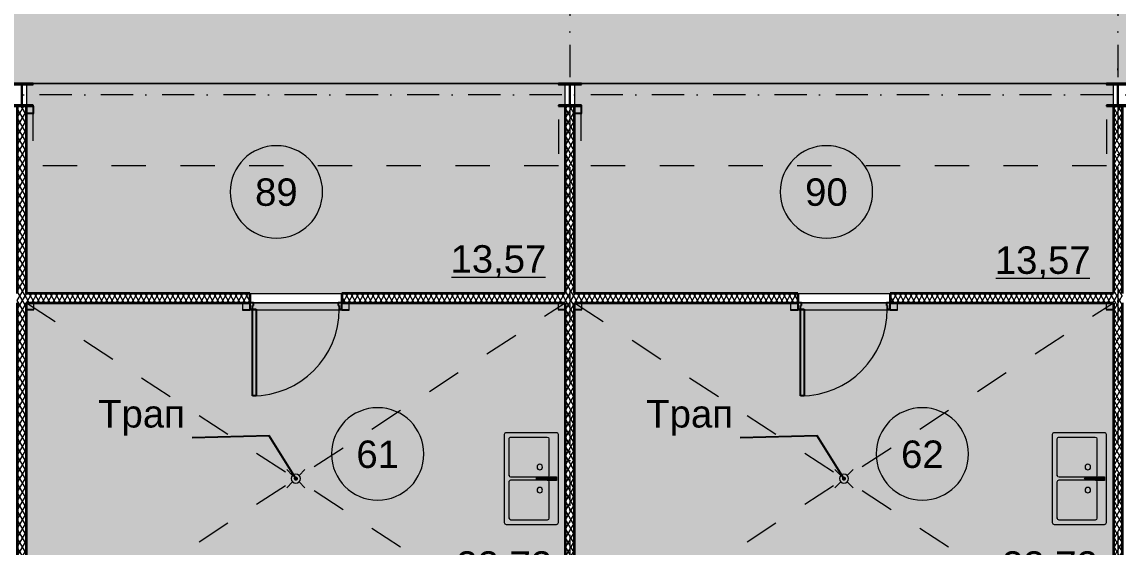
# Model space of a CAD drawing. Header units: millimetres. Extents: x -10605 to 104127, y -15987 to 52426.
# Drawn here: x 76001 to 88001, y 13050 to 18799 of the extents above; entities that cross this region are included whole.
import ezdxf
from ezdxf.enums import TextEntityAlignment as Align

# ---------------------------------------------------------------- set-up
doc = ezdxf.new("R2010")
doc.units = ezdxf.units.MM
doc.header["$MEASUREMENT"] = 0
for name, pattern in [('Dot & Dashed', [670.277762, 352.777767, -176.388884, 0, -141.111112]), ('roto_dd', [752.592, 376.296, -376.296]), ('Крупный пунктир', [634.99999, 0, -634.99999])]:
    doc.linetypes.add(name, pattern=pattern)
for name, color, linetype in [('Двери Archicad', 7, 'Continuous'), ('Зоны', 7, 'Continuous'), ('Металлический каркас здания', 7, 'Continuous'), ('Оси', 7, 'Continuous'), ('Стены', 7, 'Continuous')]:
    doc.layers.add(name, color=color, linetype=linetype)
for name, color, linetype, lineweight in [('Двери Archicad_Ном._пера__3', 7, 'Continuous', 0), ('Двери Archicad_Ном._пера__97', 7, 'Continuous', 35), ('Двери Archicad_Ном._пера__98', 7, 'Continuous', 25), ('Зоны_Ном._пера__38', 171, 'Continuous', 20), ('Зоны_Ном._пера__91', 255, 'Continuous', 0), ('Мебель и  оборудование_Ном._пера__200', 7, 'Continuous', 0), ('Мебель и  оборудование_Ном._пера__99', 7, 'Continuous', 15), ('Металлический каркас здания_Ном._пера__98', 7, 'Continuous', 25), ('Металлический каркас здания_Ном._пера__99', 7, 'Continuous', 15), ('Оси_Ном._пера__200', 7, 'Continuous', 0), ('Паспорта Зон Archicad_Ном._пера__100', 7, 'Continuous', 9), ('Сантехника_Ном._пера__99', 7, 'Continuous', 15), ('Стены _Ном._пера__97', 7, 'Continuous', 35)]:
    doc.layers.add(name, color=color, linetype=linetype, lineweight=lineweight)
doc.layers.add('Зоны_Ном._пера__2', color=7, linetype='Continuous', lineweight=0, true_color=0xc2747474)
doc.styles.add('РЎР“Р•РќР•Р\xa0РР\xa0_РЎРўРР›Р¬_1', font='arial.ttf')
doc.dimstyles.new('СГЕНЕРИР_СТИЛЬ__1', dxfattribs={"dimtxt": 0.18, "dimasz": 91.2, "dimexe": 0.18, "dimexo": 0.0625, "dimgap": 0.09, "dimtad": 0, "dimtih": 1, "dimtoh": 1, "dimdec": 4, "dimzin": 0, "dimdsep": 46, "dimcen": 0.09, "dimadec": 0, "dimazin": 0, "dimtfac": 1, "dimtdec": 4, "dimtmove": 0, "dimatfit": 3, "dimldrblk": 'ARROWHEAD_11', "dimfxl": 1, "dimtolj": 1, "dimtzin": 0, "dimarcsym": 0})
pattern_1 = [(90, (0, 0), (-60, 0), [])]
pattern_2 = [(60, (0, 0), (-43.30127, 25), []), (120, (0, 0), (43.30127, 25), [])]

# ---------------------------------------------------------------- blocks, each defined once
blk = doc.blocks.new('Колонна SHS ГК 27')
at = {"layer": 'Металлический каркас здания_Ном._пера__99', "linetype": 'Continuous', "lineweight": 0, "true_color": 0xffffff}
h = blk.add_hatch(dxfattribs=at)
h.set_pattern_fill('Barabбs_tйglakц_бllу', style=0, pattern_type=2)
h.set_pattern_definition(pattern_1)
h.paths.add_polyline_path([(-40, -40), (40, -40), (40, 40), (-40, 40)])
h.paths.add_polyline_path([(-36.4, -36.4), (-36.4, 36.4), (36.4, 36.4), (36.4, -36.4)], flags=0)
at = {"layer": 'Металлический каркас здания_Ном._пера__99', "color": 7, "linetype": 'Continuous', "lineweight": 15}
for p, q in [((40, 40), (-40, 40)), ((-40, 40), (-40, -40)), ((-36.4, -36.4), (-36.4, 36.4)), ((-36.4, 36.4), (36.4, 36.4)), ((36.4, 36.4), (36.4, -36.4)), ((40, -40), (40, 40)), ((-40, -40), (40, -40)), ((36.4, -36.4), (-36.4, -36.4))]:
    blk.add_line(p, q, dxfattribs=at)
blk = doc.blocks.new('Труба Квадратного Сечения ГК SHS 27_5')
at = {"layer": 'Металлический каркас здания_Ном._пера__99', "color": 7, "linetype": 'Continuous', "lineweight": 15}
for p, q in [((505, 40), (0, 40)), ((0, 40), (0, 0)), ((0, 0), (0, -40)), ((1010, 40), (505, 40)), ((1010, 0), (1010, 40)), ((1010, -40), (1010, 0)), ((0, -40), (505, -40)), ((505, -40), (1010, -40))]:
    blk.add_line(p, q, dxfattribs=at)
blk = doc.blocks.new('Зона подготовки товара_61_43', base_point=(78860, 14339))
at = {"layer": 'Зоны', "linetype": 'Continuous', "lineweight": 0, "true_color": 0x3f3f3f}
blk.add_hatch(color=250, dxfattribs=at).paths.add_polyline_path([(81950, 11875), (81950, 15726), (76050, 15726), (76050, 11875)])
at = {"layer": 'Паспорта Зон Archicad_Ном._пера__100', "color": 7, "linetype": 'Continuous', "lineweight": 9}
blk.add_line((80766, 12655), (81795, 12655), dxfattribs=at)
for start, end in [(0, 180), (180, 0)]:
    blk.add_arc((79896, 14070), 506, start, end, dxfattribs=at)
at = {"layer": 'Паспорта Зон Archicad_Ном._пера__100', "color": 7, "lineweight": 9, "style": 'РЎР“Р•РќР•Р\xa0РР\xa0_РЎРўРР›Р¬_1'}
for tag, p in [('ROOM_NUMBER', (79896, 14067)), ('ROOM_AREA', (81281, 12854))]:
    blk.add_attdef(tag, text='', height=300, dxfattribs=at).set_placement(p, align=Align.MIDDLE_CENTER)
blk = doc.blocks.new('Зона подготовки товара_62_44', base_point=(84907, 14339))
at = {"layer": 'Зоны', "linetype": 'Continuous', "lineweight": 0, "true_color": 0x3f3f3f}
blk.add_hatch(color=250, dxfattribs=at).paths.add_polyline_path([(82050, 15726), (82050, 11875), (87950, 11875), (87950, 15726)])
at = {"layer": 'Паспорта Зон Archicad_Ном._пера__100', "color": 7, "linetype": 'Continuous', "lineweight": 9}
blk.add_line((86740, 12655), (87769, 12655), dxfattribs=at)
for start, end in [(0, 180), (180, 0)]:
    blk.add_arc((85858, 14070), 506, start, end, dxfattribs=at)
at = {"layer": 'Паспорта Зон Archicad_Ном._пера__100', "color": 7, "lineweight": 9, "style": 'РЎР“Р•РќР•Р\xa0РР\xa0_РЎРўРР›Р¬_1'}
for tag, p in [('ROOM_NUMBER', (85858, 14067)), ('ROOM_AREA', (87254, 12854))]:
    blk.add_attdef(tag, text='', height=300, dxfattribs=at).set_placement(p, align=Align.MIDDLE_CENTER)
blk = doc.blocks.new('Торговый зал_98_102', base_point=(66243, 20776))
at = {"layer": 'Зоны_Ном._пера__2', "linetype": 'Continuous', "lineweight": 0, "true_color": 0x1d1d1d}
blk.add_hatch(color=250, dxfattribs=at).paths.add_polyline_path([(51875, 18125), (93775, 18125), (93775, 21875), (51875, 21875)])
at = {"layer": 'Паспорта Зон Archicad_Ном._пера__100', "color": 7, "lineweight": 9, "style": 'РЎР“Р•РќР•Р\xa0РР\xa0_РЎРўРР›Р¬_1'}
for tag, p in [('ROOM_NUMBER', (66583, 20581)), ('ROOM_AREA', (93029, 18555))]:
    blk.add_attdef(tag, text='', height=300, dxfattribs=at).set_placement(p, align=Align.MIDDLE_CENTER)
blk = doc.blocks.new('Выставочная зона_89_122', base_point=(80433, 17483))
at = {"layer": 'Зоны_Ном._пера__38', "linetype": 'Continuous', "lineweight": 0, "true_color": 0x1f1f3f}
blk.add_hatch(color=179, dxfattribs=at).paths.add_polyline_path([(76050, 18125), (76050, 15825), (81950, 15825), (81950, 18125)])
at = {"layer": 'Паспорта Зон Archicad_Ном._пера__100', "color": 7, "linetype": 'Continuous', "lineweight": 9}
blk.add_line((80703, 16005), (81733, 16005), dxfattribs=at)
for start, end in [(0, 180), (180, 0)]:
    blk.add_arc((78787, 16938), 506, start, end, dxfattribs=at)
at = {"layer": 'Паспорта Зон Archicad_Ном._пера__100', "color": 7, "lineweight": 9, "style": 'РЎР“Р•РќР•Р\xa0РР\xa0_РЎРўРР›Р¬_1'}
for tag, p in [('ROOM_NUMBER', (78787, 16936)), ('ROOM_AREA', (81218, 16205))]:
    blk.add_attdef(tag, text='', height=300, dxfattribs=at).set_placement(p, align=Align.MIDDLE_CENTER)
blk = doc.blocks.new('Выставочная зона_90_123', base_point=(86185, 17485))
at = {"layer": 'Зоны_Ном._пера__38', "linetype": 'Continuous', "lineweight": 0, "true_color": 0x1f1f3f}
blk.add_hatch(color=179, dxfattribs=at).paths.add_polyline_path([(87950, 15825), (87950, 18125), (82050, 18125), (82050, 15825)])
at = {"layer": 'Паспорта Зон Archicad_Ном._пера__100', "color": 7, "linetype": 'Continuous', "lineweight": 9}
blk.add_line((86661, 15992), (87691, 15992), dxfattribs=at)
for start, end in [(0, 180), (180, 0)]:
    blk.add_arc((84808, 16938), 506, start, end, dxfattribs=at)
at = {"layer": 'Паспорта Зон Archicad_Ном._пера__100', "color": 7, "lineweight": 9, "style": 'РЎР“Р•РќР•Р\xa0РР\xa0_РЎРўРР›Р¬_1'}
for tag, p in [('ROOM_NUMBER', (84808, 16936)), ('ROOM_AREA', (87176, 16191))]:
    blk.add_attdef(tag, text='', height=300, dxfattribs=at).set_placement(p, align=Align.MIDDLE_CENTER)
blk = doc.blocks.new('Однопольная Дверь 27_2')
at = {"layer": 'Двери Archicad_Ном._пера__3', "color": 7, "linetype": 'Continuous', "lineweight": 0}
blk.add_arc((475, 0), 950, 90, 180, dxfattribs=at)
at = {"layer": 'Двери Archicad_Ном._пера__97', "color": 7, "linetype": 'Continuous', "lineweight": 35}
for p, q in [((-505, -170), (-505, -70)), ((505, -170), (505, -70))]:
    blk.add_line(p, q, dxfattribs=at)
at = {"layer": 'Двери Archicad_Ном._пера__98', "color": 7, "linetype": 'Continuous', "lineweight": 25}
for p, q in [((435, 0), (435, 950)), ((435, 950), (475, 950)), ((475, 950), (475, 0)), ((-475, 0), (-505, 0)), ((-505, 0), (-505, -70)), ((-475, -40), (-475, 0)), ((475, 0), (435, 0)), ((505, 0), (475, 0)), ((475, 0), (475, -40)), ((505, -70), (505, 0)), ((-505, -70), (-465, -70)), ((-465, -40), (-475, -40)), ((-465, -70), (-465, -40)), ((475, -40), (465, -40)), ((465, -40), (465, -70)), ((465, -70), (505, -70))]:
    blk.add_line(p, q, dxfattribs=at)
blk = doc.blocks.new('Стена_55', base_point=(93825, 15775))
at = {"layer": 'Стены', "linetype": 'Continuous', "lineweight": 0, "true_color": 0x000000}
h = blk.add_hatch(dxfattribs=at)
h.set_pattern_fill('Batt_Insulation__3_', color=18, style=0, pattern_type=2)
h.set_pattern_definition(pattern_2)
h.paths.add_polyline_path([(76050, 15825), (76050, 15725), (78495, 15725), (78495, 15825)])
h = blk.add_hatch(dxfattribs=at)
h.set_pattern_fill('Batt_Insulation__3_', color=18, style=0, pattern_type=2)
h.set_pattern_definition(pattern_2)
h.paths.add_polyline_path([(81950, 15825), (79505, 15825), (79505, 15725), (81950, 15725)])
h = blk.add_hatch(dxfattribs=at)
h.set_pattern_fill('Batt_Insulation__3_', color=18, style=0, pattern_type=2)
h.set_pattern_definition(pattern_2)
h.paths.add_polyline_path([(82050, 15825), (82050, 15725), (84495, 15725), (84495, 15825)])
h = blk.add_hatch(dxfattribs=at)
h.set_pattern_fill('Batt_Insulation__3_', color=18, style=0, pattern_type=2)
h.set_pattern_definition(pattern_2)
h.paths.add_polyline_path([(87950, 15825), (85505, 15825), (85505, 15725), (87950, 15725)])
at = {"layer": 'Стены _Ном._пера__97', "color": 7, "linetype": 'Continuous', "lineweight": 35}
for p, q in [((78495, 15825), (78495, 15725)), ((79505, 15825), (79505, 15725)), ((84495, 15825), (84495, 15725)), ((85505, 15825), (85505, 15725))]:
    blk.add_line(p, q, dxfattribs=at)
at = {"layer": 'Стены _Ном._пера__97', "color": 7, "linetype": 'Continuous', "lineweight": 35, "flags": 128}
for points in [[(78495, 15825), (76050, 15825)], [(76050, 15725), (78495, 15725)], [(81950, 15825), (79505, 15825)], [(79505, 15725), (81950, 15725)], [(84495, 15825), (82050, 15825)], [(82050, 15725), (84495, 15725)], [(87950, 15825), (85505, 15825)], [(85505, 15725), (87950, 15725)]]:
    blk.add_lwpolyline(points, dxfattribs=at)
at = {"layer": 'Двери Archicad', "color": 7, "linetype": 'Continuous', "lineweight": 50, "zscale": 1000, "rotation": 180}
for p in [(79000, 15655), (85000, 15655)]:
    blk.add_blockref('Однопольная Дверь 27_2', p, dxfattribs=at)
blk = doc.blocks.new('Стена_59', base_point=(82000, 17875))
at = {"layer": 'Стены', "linetype": 'Continuous', "lineweight": 0, "true_color": 0x000000}
h = blk.add_hatch(dxfattribs=at)
h.set_pattern_fill('Batt_Insulation__3_', color=18, style=0, pattern_type=2)
h.set_pattern_definition(pattern_2)
h.paths.add_polyline_path([(81950, 17875), (81950, 12125), (82050, 12125), (82050, 17875)])
at = {"layer": 'Стены _Ном._пера__97', "color": 7, "linetype": 'Continuous', "lineweight": 35, "flags": 128}
for points in [[(81950, 17875), (81950, 15825)], [(82050, 17875), (81950, 17875)], [(82050, 15825), (82050, 17875)], [(81950, 15725), (81950, 12125)], [(82050, 12125), (82050, 15725)], [(81950, 12125), (82050, 12125)]]:
    blk.add_lwpolyline(points, dxfattribs=at)
blk = doc.blocks.new('Стена_136', base_point=(76000, 17875))
at = {"layer": 'Стены', "linetype": 'Continuous', "lineweight": 0, "true_color": 0x000000}
h = blk.add_hatch(dxfattribs=at)
h.set_pattern_fill('Batt_Insulation__3_', color=18, style=0, pattern_type=2)
h.set_pattern_definition(pattern_2)
h.paths.add_polyline_path([(75950, 17875), (75950, 12125), (76050, 12125), (76050, 17875)])
at = {"layer": 'Стены _Ном._пера__97', "color": 7, "linetype": 'Continuous', "lineweight": 35, "flags": 128}
for points in [[(75950, 17875), (75950, 15825)], [(76050, 17875), (75950, 17875)], [(76050, 15825), (76050, 17875)], [(75950, 15725), (75950, 12125)], [(76050, 12125), (76050, 15725)], [(75950, 12125), (76050, 12125)]]:
    blk.add_lwpolyline(points, dxfattribs=at)
blk = doc.blocks.new('Стена_398', base_point=(88000, 12125))
at = {"layer": 'Стены', "linetype": 'Continuous', "lineweight": 0, "true_color": 0x000000}
h = blk.add_hatch(dxfattribs=at)
h.set_pattern_fill('Batt_Insulation__3_', color=18, style=0, pattern_type=2)
h.set_pattern_definition(pattern_2)
h.paths.add_polyline_path([(88050, 12125), (88050, 17875), (87950, 17875), (87950, 12125)])
at = {"layer": 'Стены _Ном._пера__97', "color": 7, "linetype": 'Continuous', "lineweight": 35, "flags": 128}
for points in [[(88050, 17875), (87950, 17875)], [(87950, 17875), (87950, 15825)], [(88050, 15825), (88050, 17875)], [(87950, 15725), (87950, 12125)], [(88050, 12125), (88050, 15725)], [(87950, 12125), (88050, 12125)]]:
    blk.add_lwpolyline(points, dxfattribs=at)
blk = doc.blocks.new('Колонна Универсальная 27')
at = {"layer": 'Металлический каркас здания_Ном._пера__98', "linetype": 'Continuous', "lineweight": 0, "true_color": 0xffffff}
h = blk.add_hatch(dxfattribs=at)
h.set_pattern_fill('Barabбs_tйglakц_бllу', style=0, pattern_type=2)
h.set_pattern_definition(pattern_1)
h.paths.add_polyline_path([(-125, -125), (125, -125), (125, -113), (4, -113), (4, 113), (125, 113), (125, 125), (-125, 125), (-125, 113), (-4, 113), (-4, -113), (-125, -113)])
at = {"layer": 'Металлический каркас здания_Ном._пера__98', "color": 7, "linetype": 'Continuous', "lineweight": 25}
for p, q in [((125, 125), (-125, 125)), ((-125, 125), (-125, 113)), ((125, 113), (125, 125)), ((-125, 113), (-4, 113)), ((-4, 113), (-4, -113)), ((4, -113), (4, 113)), ((4, 113), (125, 113)), ((-4, -113), (-125, -113)), ((-125, -113), (-125, -125)), ((125, -113), (4, -113)), ((125, -125), (125, -113)), ((-125, -125), (125, -125))]:
    blk.add_line(p, q, dxfattribs=at)
blk = doc.blocks.new('Стандартный Маркер Сетки')
at = {"layer": 'Оси_Ном._пера__200', "color": 7, "linetype": 'Dot & Dashed', "lineweight": 0}
blk.add_line((0, 0), (107805, 0), dxfattribs=at)
at = {"layer": 'Оси_Ном._пера__200', "color": 7, "lineweight": 0, "style": 'РЎР“Р•РќР•Р\xa0РР\xa0_РЎРўРР›Р¬_1'}
blk.add_attdef('AC_MarkerText_1', text='', height=300, dxfattribs=at).set_placement((108205, 150), align=Align.TOP_CENTER)
blk = doc.blocks.new('Двутавp К 26020-83 27_4')
at = {"layer": 'Металлический каркас здания_Ном._пера__98', "color": 7, "linetype": 'Крупный пунктир', "lineweight": 25}
blk.add_line((0, 0), (39750, 0), dxfattribs=at)
blk = doc.blocks.new('Двутавp К 26020-83 27_2')
at = {"layer": 'Металлический каркас здания_Ном._пера__98', "color": 7, "linetype": 'Крупный пунктир', "lineweight": 25}
blk.add_line((0, 0), (17750, 0), dxfattribs=at)
blk = doc.blocks.new('Мойка Обычная 27')
at = {"layer": 'Сантехника_Ном._пера__99', "color": 7, "linetype": 'Continuous', "lineweight": 15}
for p, q in [((470, 485), (70, 485)), ((940, 485), (540, 485)), ((50, 465), (50, 70)), ((490, 70), (490, 465)), ((520, 465), (520, 70)), ((960, 70), (960, 465)), ((70, 50), (470, 50)), ((540, 50), (940, 50))]:
    blk.add_line(p, q, dxfattribs=at)
at = {"layer": 'Сантехника_Ном._пера__99', "color": 7, "linetype": 'Continuous', "lineweight": 15, "flags": 128}
for points in [[(20, 0), (990, 0, 0.414214), (1010, 20), (1010, 565, 0.414214), (990, 585), (20, 585, 0.414214), (0, 565), (0, 20, 0.414214)], [(485, 504), (496, 504), (496, 555, -1), (514, 555), (514, 504), (525, 504), (525, 569), (485, 569)], [(496, 357, 1), (514, 357), (514, 555, 1), (496, 555)]]:
    blk.add_lwpolyline(points, format="xyb", close=True, dxfattribs=at)
for points in [[(485, 468), (496, 468), (496, 503), (485, 503)], [(525, 468), (525, 503), (514, 503), (514, 468)]]:
    blk.add_lwpolyline(points, close=True, dxfattribs=at)
at = {"layer": 'Сантехника_Ном._пера__99', "color": 7, "linetype": 'Continuous', "lineweight": 15}
for centre in [(379, 385), (631, 385)]:
    blk.add_circle(centre, 30, dxfattribs=at)
for centre, start, end in [((70, 465), 90, 180), ((470, 465), 0, 90), ((540, 465), 90, 180), ((940, 465), 0, 90), ((70, 70), 180, 270), ((470, 70), 270, 0), ((540, 70), 180, 270), ((940, 70), 270, 0)]:
    blk.add_arc(centre, 20, start, end, dxfattribs=at)
for p in [(70, 50), (540, 50)]:
    blk.add_point(p, dxfattribs=at)
blk = doc.blocks.new('Символ Трапа в Полу 27')
at = {"layer": 'Мебель и  оборудование_Ном._пера__99', "color": 7, "linetype": 'Continuous', "lineweight": 15}
for p, q in [((65, 135), (0, 200)), ((135, 135), (200, 200)), ((65, 65), (0, 0)), ((135, 65), (200, 0))]:
    blk.add_line(p, q, dxfattribs=at)
at = {"layer": 'Мебель и  оборудование_Ном._пера__99', "color": 7, "linetype": 'Continuous', "lineweight": 15, "flags": 128}
blk.add_lwpolyline([(150, 100, 1), (50, 100, 1)], format="xyb", close=True, dxfattribs=at)
blk = doc.blocks.new('ARROWHEAD_11')
at = {"color": 0, "linetype": 'Continuous', "lineweight": 0}
blk.add_line((0, 0), (-1, 0), dxfattribs=at)
at = {"color": 0, "linetype": 'Continuous', "lineweight": 0, "const_width": 0.25, "flags": 128}
blk.add_lwpolyline([(-0.125, 0, 1), (0.125, 0, 1)], format="xyb", close=True, dxfattribs=at)
blk = doc.blocks.new('Стандартный Маркер Сетки_4')
at = {"layer": 'Оси_Ном._пера__200', "color": 7, "linetype": 'Dot & Dashed', "lineweight": 0}
blk.add_line((0, 0), (55187, 0), dxfattribs=at)
at = {"layer": 'Оси_Ном._пера__200', "color": 7, "lineweight": 0, "style": 'РЎР“Р•РќР•Р\xa0РР\xa0_РЎРўРР›Р¬_1'}
blk.add_attdef('AC_MarkerText_1', text='', height=300, rotation=90, dxfattribs=at).set_placement((55368, -69), align=Align.TOP_CENTER)

msp = doc.modelspace()

# ---------------------------------------------------------------- linework, layer by layer
at = {"layer": 'Зоны_Ном._пера__2', "color": 8, "linetype": 'Continuous', "lineweight": 0, "true_color": 0x747474, "flags": 128}
msp.add_lwpolyline([(51875, 18125), (93775, 18125), (93775, 21875.00005), (51875, 21875.00005)], close=True, dxfattribs=at)
at = {"layer": 'Зоны_Ном._пера__38', "color": 171, "linetype": 'Continuous', "lineweight": 20, "flags": 128}
for points in [[(76050, 18125), (76050, 15825), (81950, 15825), (81950, 18125)], [(87950, 15825), (87950, 18125.01667), (82050, 18125.01667), (82050, 15825)]]:
    msp.add_lwpolyline(points, close=True, dxfattribs=at)
at = {"layer": 'Зоны_Ном._пера__91', "color": 255, "linetype": 'Continuous', "lineweight": 0, "flags": 128}
for points in [[(81949.99994, 11875), (81949.99994, 15725.5), (76050.00013, 15725.5), (76050.00013, 11875)], [(82049.99994, 15725.5), (82049.99994, 11875), (87950, 11875), (87950, 15725.5)]]:
    msp.add_lwpolyline(points, close=True, dxfattribs=at)
at = {"layer": 'Мебель и  оборудование_Ном._пера__200', "color": 7, "linetype": 'roto_dd', "lineweight": 0, "flags": 128}
for points in [[(81875.02152, 17225), (76124.99986, 17225), (76124.99986, 18125), (81875.02152, 18125)], [(87874.99986, 17225), (82125.02152, 17225), (82125.02152, 18125), (87874.99986, 18125)]]:
    msp.add_lwpolyline(points, close=True, dxfattribs=at)
for points in [[(76049.99989, 15725), (81949.99994, 11874.5)], [(76049.99989, 11874.5), (81949.99994, 15725)], [(82049.99994, 15725), (87950, 11874.5)], [(82049.99994, 11874.5), (87950, 15725)]]:
    msp.add_lwpolyline(points, dxfattribs=at)

# ---------------------------------------------------------------- block references
at = {"layer": 'Зоны', "color": 7, "linetype": 'Continuous', "lineweight": 9}
msp.add_blockref('Торговый зал_98_102', (66242.67673, 20775.72296), dxfattribs=at)
for name, p, values in [('Выставочная зона_89_122', (80432.81265, 17482.5519), {'ROOM_NUMBER': '89', 'ROOM_AREA': '13,57'}), ('Выставочная зона_90_123', (86185.41212, 17484.89155), {'ROOM_NUMBER': '90', 'ROOM_AREA': '13,57'}), ('Зона подготовки товара_61_43', (78859.75964, 14338.59745), {'ROOM_NUMBER': '61', 'ROOM_AREA': '22,72'}), ('Зона подготовки товара_62_44', (84907.4421, 14338.59745), {'ROOM_NUMBER': '62', 'ROOM_AREA': '22,72'})]:
    msp.add_blockref(name, p, dxfattribs=at).add_auto_attribs(values)
at = {"layer": 'Мебель и  оборудование_Ном._пера__99', "color": 7, "linetype": 'Continuous', "lineweight": 15, "zscale": 1000, "rotation": 90}
for p in [(79099.99992, 13699.75), (85099.99997, 13699.75)]:
    msp.add_blockref('Символ Трапа в Полу 27', p, dxfattribs=at)
at = {"layer": 'Металлический каркас здания', "color": 7, "linetype": 'Continuous', "lineweight": 9, "zscale": 1000}
for name, p, rotation in [('Двутавp К 26020-83 27_4', (88000.00006, 39875.00005), 270), ('Двутавp К 26020-83 27_2', (81999.99994, 125), 90)]:
    msp.add_blockref(name, p, dxfattribs=dict(at, rotation=rotation))
at = {"layer": 'Металлический каркас здания_Ном._пера__98', "color": 7, "linetype": 'Continuous', "lineweight": 25, "zscale": 1000, "rotation": 180}
for p in [(76000, 18000), (82000.34778, 18000.03833), (88000, 18000)]:
    msp.add_blockref('Колонна Универсальная 27', p, dxfattribs=at)
at = {"layer": 'Металлический каркас здания_Ном._пера__99', "color": 7, "linetype": 'Continuous', "lineweight": 15, "zscale": 1000, "rotation": 180}
for p in [(76090.00013, 17835), (82089.99994, 17835), (76090.00009, 15685.5), (78455.00014, 15685), (79545.00014, 15685), (81910.00014, 15685.5), (82090.00009, 15685.5), (84455.00014, 15685), (85545.00014, 15685), (87910.00014, 15685.5)]:
    msp.add_blockref('Колонна SHS ГК 27', p, dxfattribs=at)
at = {"layer": 'Металлический каркас здания_Ном._пера__99', "color": 7, "linetype": 'Continuous', "lineweight": 15, "xscale": -1, "zscale": 1000, "rotation": 180}
for p in [(78495.00014, 15685), (84495.00014, 15685)]:
    msp.add_blockref('Труба Квадратного Сечения ГК SHS 27_5', p, dxfattribs=at)
at = {"layer": 'Оси', "color": 8, "linetype": 'Continuous', "lineweight": 0, "true_color": 0x747474, "zscale": 1000, "rotation": 270}
for p in [(81999.99994, 40000.00005), (88000, 40000.00005)]:
    msp.add_blockref('Стандартный Маркер Сетки_4', p, dxfattribs=at)
at = {"layer": 'Оси', "color": 8, "linetype": 'Continuous', "lineweight": 0, "true_color": 0x747474, "xscale": -1, "zscale": 1000}
msp.add_blockref('Стандартный Маркер Сетки', (98000.00007, 18000), dxfattribs=at)
at = {"layer": 'Сантехника_Ном._пера__99', "color": 7, "linetype": 'Continuous', "lineweight": 15, "xscale": -1, "zscale": 1000, "rotation": 270}
for p in [(81285.00014, 13295), (87285.00014, 13295)]:
    msp.add_blockref('Мойка Обычная 27', p, dxfattribs=at)
at = {"layer": 'Стены', "color": 7, "lineweight": 35}
for name, p in [('Стена_136', (76000.00013, 17875)), ('Стена_59', (81999.99994, 17875)), ('Стена_398', (88000, 12125)), ('Стена_55', (93825, 15775))]:
    msp.add_blockref(name, p, dxfattribs=at)

# ---------------------------------------------------------------- texts
at = {"layer": 'Мебель и  оборудование_Ном._пера__200', "color": 7, "linetype": 'Continuous', "lineweight": 0, "char_height": 300, "attachment_point": 7, "style": 'РЎР“Р•РќР•Р\xa0РР\xa0_РЎРўРР›Р¬_1'}
for insert in [(76835.98327, 14268.35045), (82835.98332, 14268.35045)]:
    msp.add_mtext('\\A1;{\\pql;\\fArial|b0|i0|c204|p0;\\W1.000000;Трап}', dxfattribs=dict(at, insert=insert))

# ---------------------------------------------------------------- leaders
at = {"layer": 'Мебель и  оборудование_Ном._пера__200', "color": 7, "linetype": 'Continuous', "lineweight": 0, "annotation_type": 0, "has_hookline": 1, "hookline_direction": 1, "text_width": 910.8}
for points in [[(78999.99992, 13799.75), (78707.94519, 14268.35045), (77864.62227, 14247.25627)], [(84999.99997, 13799.75), (84707.94525, 14268.35045), (83864.62232, 14247.25627)]]:
    msp.add_leader(points, dimstyle='СГЕНЕРИР_СТИЛЬ__1', dxfattribs=at)

doc.saveas('drawing.dxf')
